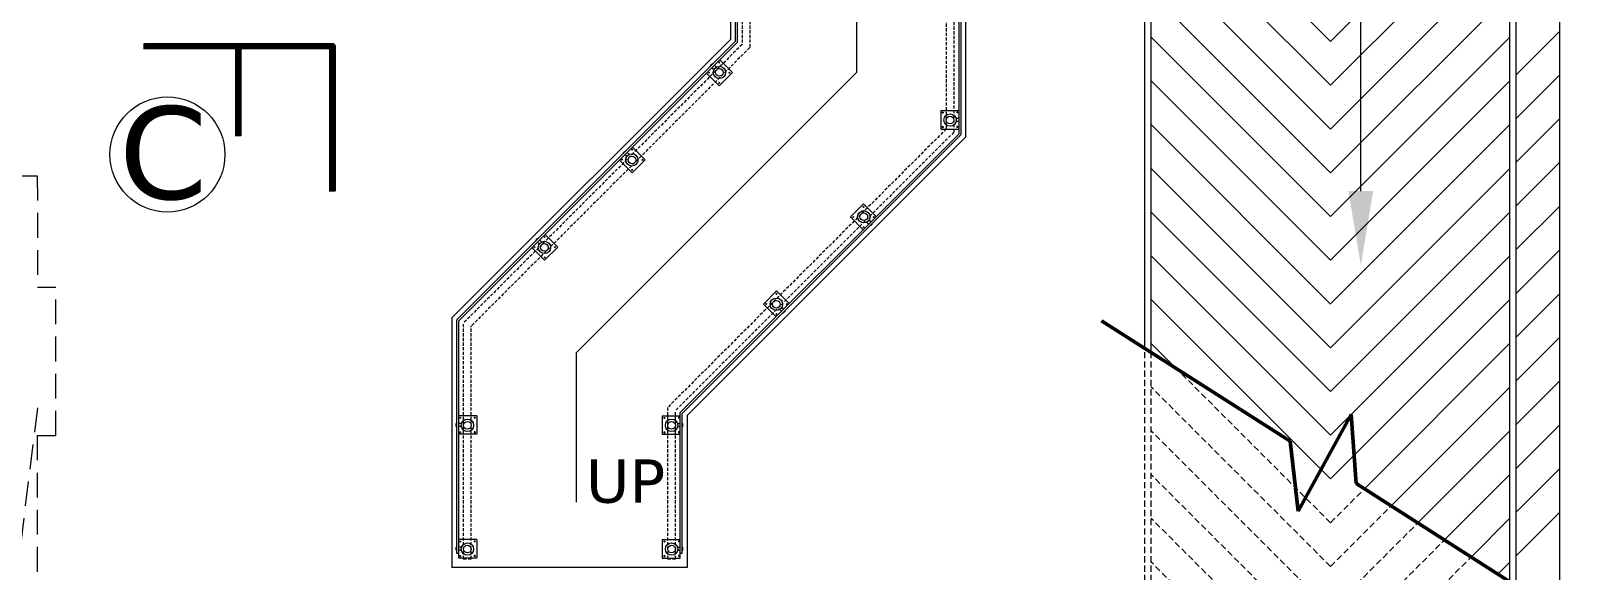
# Model space of a CAD drawing. Header units: millimetres. Extents: x -3092162 to 4513894, y -12317808 to 1849994.
# Drawn here: x -385160 to -372564, y -5846599 to -5842237 of the extents above; entities that cross this region are included whole.
import ezdxf

# ---------------------------------------------------------------- set-up
doc = ezdxf.new("R2010")
doc.units = ezdxf.units.MM
doc.header["$LTSCALE"] = 2
doc.header["$MEASUREMENT"] = 0
doc.linetypes.add('DASHED2', pattern=[0.375, 0.25, -0.125])
doc.layers.add('AEROW', color=7, linetype='Continuous', lineweight=15, true_color=0x0d0d0d)
doc.layers.add('DOT', color=7, linetype='DASHED2', lineweight=0, true_color=0x89067c)
for name, color, linetype, lineweight in [('DETAIL', 240, 'Continuous', 9), ('DIM', 27, 'Continuous', 5), ('RAILING', 47, 'Continuous', 13), ('RAMP', 253, 'Continuous', 9), ('TEXT', 7, 'Continuous', 13)]:
    doc.layers.add(name, color=color, linetype=linetype, lineweight=lineweight)
doc.styles.add('style2', font='')
doc.styles.get('style2').set_extended_font_data('Verdana')

msp = doc.modelspace()

# ---------------------------------------------------------------- linework, layer by layer
at = {"color": 105, "linetype": 'DASHED2', "lineweight": 0, "ltscale": 50}
for p, q in [((-379415.3, -5835854.9), (-379415.3, -5842344.4)), ((-379353.3, -5835854.9), (-379353.3, -5842370.1)), ((-377765.3, -5837638.5), (-377765.3, -5843027.9)), ((-377703.3, -5837700.5), (-377703.3, -5843053.4)), ((-379415.3, -5842344.4), (-381665.3, -5844594.4)), ((-379353.3, -5842370.1), (-381603.3, -5844620.1)), ((-377765.3, -5843027.9), (-380015.3, -5845277.9)), ((-377703.3, -5843053.4), (-379953.3, -5845303.4)), ((-381665.3, -5846504.2), (-381665.3, -5844594.4)), ((-381603.3, -5846504.2), (-381603.3, -5844620.1)), ((-380015.3, -5846504.2), (-380015.3, -5845277.9)), ((-379953.3, -5846504.2), (-379953.3, -5845303.4)), ((-381603.3, -5846504.2), (-381665.3, -5846504.2)), ((-379953.3, -5846504.2), (-380015.3, -5846504.2))]:
    msp.add_line(p, q, dxfattribs=at)
at = {"layer": 'AEROW', "ltscale": 100}
for p, q in [((-374414.7, -5843529.5), (-374414.7, -5834510.7)), ((-378490, -5838720.9), (-378490, -5842570.7)), ((-378490, -5842570.7), (-380756, -5844836.7)), ((-380756, -5844836.7), (-380756, -5846044))]:
    msp.add_line(p, q, dxfattribs=at)
msp.add_solid([(-374314.7, -5843529.5), (-374414.7, -5844129.5), (-374514.7, -5843529.5)], dxfattribs=at)
at = {"layer": 'DETAIL', "color": 253, "lineweight": 5, "ltscale": 0.5}
for p, q in [((-379493.4, -5842572.4), (-379595.9, -5842469.9)), ((-379599.5, -5842678.5), (-379702, -5842575.9)), ((-379687.5, -5842572), (-379682.6, -5842567.1)), ((-379687.5, -5842572), (-379682.6, -5842577)), ((-379682.6, -5842567.1), (-379677.6, -5842572)), ((-379682.6, -5842577), (-379677.6, -5842572)), ((-379604.8, -5842489.3), (-379599.8, -5842484.4)), ((-379604.8, -5842489.3), (-379599.8, -5842494.3)), ((-379599.8, -5842484.4), (-379594.9, -5842489.3)), ((-379599.8, -5842494.3), (-379594.9, -5842489.3)), ((-379599.5, -5842678.5), (-379493.4, -5842572.4)), ((-379521.3, -5842572.8), (-379516.4, -5842567.8)), ((-379516.4, -5842577.7), (-379521.3, -5842572.8)), ((-379511.4, -5842572.8), (-379516.4, -5842567.8)), ((-379516.4, -5842577.7), (-379511.4, -5842572.8)), ((-379604.1, -5842655.5), (-379599.1, -5842650.5)), ((-379599.1, -5842660.4), (-379604.1, -5842655.5)), ((-379594.2, -5842655.5), (-379599.1, -5842650.5)), ((-379599.1, -5842660.4), (-379594.2, -5842655.5)), ((-377809.3, -5842878), (-377809.3, -5843028)), ((-377809.3, -5842878), (-377664.3, -5842878)), ((-377796.8, -5842891), (-377789.8, -5842891)), ((-377796.8, -5842891), (-377796.8, -5842898)), ((-377796.8, -5842898), (-377789.8, -5842898)), ((-377789.8, -5842891), (-377789.8, -5842898)), ((-377671.8, -5842891), (-377678.8, -5842891)), ((-377678.8, -5842891), (-377678.8, -5842898)), ((-377671.8, -5842898), (-377678.8, -5842898)), ((-377671.8, -5842891), (-377671.8, -5842898)), ((-377809.3, -5843028), (-377664.3, -5843028)), ((-377796.8, -5843008), (-377789.8, -5843008)), ((-377796.8, -5843008), (-377796.8, -5843015)), ((-377796.8, -5843015), (-377789.8, -5843015)), ((-377789.8, -5843008), (-377789.8, -5843015)), ((-377671.8, -5843008), (-377678.8, -5843008)), ((-377678.8, -5843008), (-377678.8, -5843015)), ((-377671.8, -5843015), (-377678.8, -5843015)), ((-377671.8, -5843008), (-377671.8, -5843015)), ((-380303.4, -5843187.9), (-380308.4, -5843192.9)), ((-380308.4, -5843192.9), (-380303.4, -5843197.8)), ((-380303.4, -5843187.9), (-380298.5, -5843192.9)), ((-380298.5, -5843192.9), (-380303.4, -5843197.8)), ((-380197, -5843276), (-380299.5, -5843173.4)), ((-380303.1, -5843382), (-380405.6, -5843279.5)), ((-380386.1, -5843270.7), (-380391.1, -5843275.6)), ((-380391.1, -5843275.6), (-380386.1, -5843280.6)), ((-380386.1, -5843270.7), (-380381.2, -5843275.6)), ((-380381.2, -5843275.6), (-380386.1, -5843280.6)), ((-380302.7, -5843354.1), (-380307.6, -5843359.1)), ((-380302.7, -5843364), (-380307.6, -5843359.1)), ((-380197, -5843276), (-380303.1, -5843382)), ((-380297.7, -5843359.1), (-380302.7, -5843354.1)), ((-380297.7, -5843359.1), (-380302.7, -5843364)), ((-380220, -5843271.4), (-380224.9, -5843276.3)), ((-380220, -5843281.3), (-380224.9, -5843276.3)), ((-380215, -5843276.3), (-380220, -5843271.4)), ((-380215, -5843276.3), (-380220, -5843281.3)), ((-378538.8, -5843739.1), (-378432.8, -5843633.1)), ((-378538.8, -5843739.1), (-378436.3, -5843841.7)), ((-378520.8, -5843738.8), (-378515.8, -5843733.8)), ((-378520.8, -5843738.8), (-378515.8, -5843743.7)), ((-378515.8, -5843733.8), (-378510.9, -5843738.8)), ((-378515.8, -5843743.7), (-378510.9, -5843738.8)), ((-378438.1, -5843656), (-378433.1, -5843651.1)), ((-378438.1, -5843656), (-378433.1, -5843661)), ((-378433.1, -5843651.1), (-378428.2, -5843656)), ((-378433.1, -5843661), (-378428.2, -5843656)), ((-378432.8, -5843633.1), (-378330.2, -5843735.6)), ((-378354.6, -5843739.5), (-378349.7, -5843734.5)), ((-378349.7, -5843744.4), (-378354.6, -5843739.5)), ((-378344.7, -5843739.5), (-378349.7, -5843734.5)), ((-378349.7, -5843744.4), (-378344.7, -5843739.5)), ((-378437.3, -5843822.2), (-378432.4, -5843817.3)), ((-378432.4, -5843827.2), (-378437.3, -5843822.2)), ((-378427.4, -5843822.2), (-378432.4, -5843817.3)), ((-378432.4, -5843827.2), (-378427.4, -5843822.2)), ((-381010.2, -5844089.1), (-381112.7, -5843986.6)), ((-381093.2, -5843977.8), (-381098.2, -5843982.7)), ((-381098.2, -5843982.7), (-381093.2, -5843987.7)), ((-381093.2, -5843977.8), (-381088.3, -5843982.7)), ((-381088.3, -5843982.7), (-381093.2, -5843987.7)), ((-381010.5, -5843895), (-381015.5, -5843900)), ((-381015.5, -5843900), (-381010.5, -5843904.9)), ((-381010.5, -5843895), (-381005.6, -5843900)), ((-381005.6, -5843900), (-381010.5, -5843904.9)), ((-380904.1, -5843983.1), (-381010.2, -5844089.1)), ((-380904.1, -5843983.1), (-381006.6, -5843880.5)), ((-380927.1, -5843978.5), (-380932, -5843983.4)), ((-380927.1, -5843988.4), (-380932, -5843983.4)), ((-380922.1, -5843983.4), (-380927.1, -5843978.5)), ((-380922.1, -5843983.4), (-380927.1, -5843988.4)), ((-381009.8, -5844061.2), (-381014.8, -5844066.2)), ((-381009.8, -5844071.1), (-381014.8, -5844066.2)), ((-381004.9, -5844066.2), (-381009.8, -5844061.2)), ((-381004.9, -5844066.2), (-381009.8, -5844071.1)), ((-379136.3, -5844336.6), (-379242.4, -5844442.7)), ((-379136.7, -5844354.7), (-379141.6, -5844359.6)), ((-379141.6, -5844359.6), (-379136.7, -5844364.6)), ((-379136.7, -5844354.7), (-379131.7, -5844359.6)), ((-379131.7, -5844359.6), (-379136.7, -5844364.6)), ((-379136.3, -5844336.6), (-379033.8, -5844439.2)), ((-379242.4, -5844442.7), (-379139.9, -5844545.2)), ((-379219.4, -5844437.4), (-379224.4, -5844442.3)), ((-379224.4, -5844442.3), (-379219.4, -5844447.3)), ((-379219.4, -5844437.4), (-379214.5, -5844442.3)), ((-379214.5, -5844442.3), (-379219.4, -5844447.3)), ((-379053.2, -5844438.1), (-379058.2, -5844443)), ((-379053.2, -5844448), (-379058.2, -5844443)), ((-379048.3, -5844443), (-379053.2, -5844438.1)), ((-379048.3, -5844443), (-379053.2, -5844448)), ((-379136, -5844520.8), (-379140.9, -5844525.8)), ((-379136, -5844530.7), (-379140.9, -5844525.8)), ((-379131, -5844525.8), (-379136, -5844520.8)), ((-379131, -5844525.8), (-379136, -5844530.7)), ((-381559.3, -5845345.7), (-381704.3, -5845345.7)), ((-381696.8, -5845358.7), (-381689.8, -5845358.7)), ((-381696.8, -5845358.7), (-381696.8, -5845365.7)), ((-381696.8, -5845365.7), (-381689.8, -5845365.7)), ((-381689.8, -5845358.7), (-381689.8, -5845365.7)), ((-381571.8, -5845358.7), (-381578.8, -5845358.7)), ((-381578.8, -5845358.7), (-381578.8, -5845365.7)), ((-381571.8, -5845365.7), (-381578.8, -5845365.7)), ((-381571.8, -5845358.7), (-381571.8, -5845365.7)), ((-381559.3, -5845345.7), (-381559.3, -5845495.7)), ((-380059.3, -5845345.7), (-380059.3, -5845495.7)), ((-380059.3, -5845345.7), (-379914.3, -5845345.7)), ((-380046.8, -5845358.7), (-380039.8, -5845358.7)), ((-380046.8, -5845358.7), (-380046.8, -5845365.7)), ((-380046.8, -5845365.7), (-380039.8, -5845365.7)), ((-380039.8, -5845358.7), (-380039.8, -5845365.7)), ((-379921.8, -5845358.7), (-379928.8, -5845358.7)), ((-379928.8, -5845358.7), (-379928.8, -5845365.7)), ((-379921.8, -5845365.7), (-379928.8, -5845365.7)), ((-379921.8, -5845358.7), (-379921.8, -5845365.7)), ((-381559.3, -5845495.7), (-381704.3, -5845495.7)), ((-381696.8, -5845475.7), (-381689.8, -5845475.7)), ((-381696.8, -5845475.7), (-381696.8, -5845482.7)), ((-381696.8, -5845482.7), (-381689.8, -5845482.7)), ((-381689.8, -5845475.7), (-381689.8, -5845482.7)), ((-381571.8, -5845475.7), (-381578.8, -5845475.7)), ((-381578.8, -5845475.7), (-381578.8, -5845482.7)), ((-381571.8, -5845482.7), (-381578.8, -5845482.7)), ((-381571.8, -5845475.7), (-381571.8, -5845482.7)), ((-380059.3, -5845495.7), (-379914.3, -5845495.7)), ((-380046.8, -5845475.7), (-380039.8, -5845475.7)), ((-380046.8, -5845475.7), (-380046.8, -5845482.7)), ((-380046.8, -5845482.7), (-380039.8, -5845482.7)), ((-380039.8, -5845475.7), (-380039.8, -5845482.7)), ((-379921.8, -5845475.7), (-379928.8, -5845475.7)), ((-379928.8, -5845475.7), (-379928.8, -5845482.7)), ((-379921.8, -5845482.7), (-379928.8, -5845482.7)), ((-379921.8, -5845475.7), (-379921.8, -5845482.7)), ((-381559.3, -5846345.7), (-381704.3, -5846345.7)), ((-381696.8, -5846358.7), (-381689.8, -5846358.7)), ((-381696.8, -5846358.7), (-381696.8, -5846365.7)), ((-381696.8, -5846365.7), (-381689.8, -5846365.7)), ((-381689.8, -5846358.7), (-381689.8, -5846365.7)), ((-381571.8, -5846358.7), (-381578.8, -5846358.7)), ((-381578.8, -5846358.7), (-381578.8, -5846365.7)), ((-381571.8, -5846365.7), (-381578.8, -5846365.7)), ((-381571.8, -5846358.7), (-381571.8, -5846365.7)), ((-381559.3, -5846345.7), (-381559.3, -5846495.7)), ((-380059.3, -5846345.7), (-380059.3, -5846495.7)), ((-380059.3, -5846345.7), (-379914.3, -5846345.7)), ((-380046.8, -5846358.7), (-380039.8, -5846358.7)), ((-380046.8, -5846358.7), (-380046.8, -5846365.7)), ((-380046.8, -5846365.7), (-380039.8, -5846365.7)), ((-380039.8, -5846358.7), (-380039.8, -5846365.7)), ((-379921.8, -5846358.7), (-379928.8, -5846358.7)), ((-379928.8, -5846358.7), (-379928.8, -5846365.7)), ((-379921.8, -5846365.7), (-379928.8, -5846365.7)), ((-379921.8, -5846358.7), (-379921.8, -5846365.7)), ((-381559.3, -5846495.7), (-381704.3, -5846495.7)), ((-381696.8, -5846475.7), (-381689.8, -5846475.7)), ((-381696.8, -5846475.7), (-381696.8, -5846482.7)), ((-381696.8, -5846482.7), (-381689.8, -5846482.7)), ((-381689.8, -5846475.7), (-381689.8, -5846482.7)), ((-381571.8, -5846475.7), (-381578.8, -5846475.7)), ((-381578.8, -5846475.7), (-381578.8, -5846482.7)), ((-381571.8, -5846482.7), (-381578.8, -5846482.7)), ((-381571.8, -5846475.7), (-381571.8, -5846482.7)), ((-380059.3, -5846495.7), (-379914.3, -5846495.7)), ((-380046.8, -5846475.7), (-380039.8, -5846475.7)), ((-380046.8, -5846475.7), (-380046.8, -5846482.7)), ((-380046.8, -5846482.7), (-380039.8, -5846482.7)), ((-380039.8, -5846475.7), (-380039.8, -5846482.7)), ((-379921.8, -5846475.7), (-379928.8, -5846475.7)), ((-379928.8, -5846475.7), (-379928.8, -5846482.7)), ((-379921.8, -5846482.7), (-379928.8, -5846482.7)), ((-379921.8, -5846475.7), (-379921.8, -5846482.7)), ((-379914.3, -5846495.7), (-379914.3, -5846458.2))]:
    msp.add_line(p, q, dxfattribs=at)
at = {"layer": 'DIM', "lineweight": 80, "ltscale": 100}
for points in [[(-384245.2, -5842356.4), (-382723.2, -5842356.4), (-382723.2, -5843529.4)], [(-383484.2, -5842356.4), (-383484.2, -5843083.9)], [(-384251.1, -5842359.1), (-382729.1, -5842359.1), (-382729.1, -5843532.1)], [(-383490.1, -5842359.1), (-383490.1, -5843086.6)]]:
    msp.add_lwpolyline(points, dxfattribs=at)
at = {"layer": 'DIM', "ltscale": 100}
msp.add_circle((-384058.8, -5843233.9), 464.9, dxfattribs=at)
at = {"layer": 'DOT', "ltscale": 400}
for p, q in [((-386459.3, -5843406.2), (-385110.1, -5843406.2)), ((-385110.1, -5843406.2), (-385109.3, -5844306.2)), ((-385109.3, -5844306.2), (-384960.1, -5844306.2)), ((-384960.1, -5845506), (-384960.1, -5844306.2)), ((-385109.3, -5845281.2), (-386409.3, -5855781.2)), ((-385110.1, -5845506), (-385110.1, -5855556.4)), ((-385110.1, -5845506), (-384960.1, -5845506))]:
    msp.add_line(p, q, dxfattribs=at)
at = {"layer": 'DOT', "ltscale": 100}
for p, q in [((-376159.3, -5856881.2), (-376159.3, -5844802.8)), ((-376109.3, -5856881.2), (-376109.3, -5844834.7)), ((-374659.3, -5846210.4), (-375903.5, -5844966.2)), ((-374659.3, -5846563.9), (-376109.3, -5845113.9)), ((-374659.3, -5846917.5), (-376109.3, -5845467.5)), ((-374659.3, -5847271), (-376109.3, -5845821)), ((-374659.3, -5846210.1), (-374385.3, -5845936.1)), ((-374659.3, -5846563.7), (-374169.6, -5846073.9)), ((-374659.3, -5847624.6), (-376109.3, -5846174.6)), ((-374659.3, -5846917.2), (-373954, -5846211.9)), ((-374659.3, -5847270.8), (-373738.1, -5846349.6)), ((-374659.3, -5847624.3), (-373522.4, -5846487.4)), ((-374659.3, -5847978.2), (-376109.3, -5846528.2))]:
    msp.add_line(p, q, dxfattribs=at)
at = {"layer": 'RAILING', "ltscale": 100}
for p, q in [((-379470.3, -5835915.5), (-379470.3, -5842321.6)), ((-379454.3, -5835915.5), (-379454.3, -5842328.2)), ((-377664.3, -5837739.5), (-377664.3, -5843069.7)), ((-377648.3, -5837755.5), (-377648.3, -5843076.3)), ((-379470.3, -5842321.6), (-381720.1, -5844571.4)), ((-379454.3, -5842328.2), (-381703.7, -5844577.7)), ((-377664.3, -5843069.7), (-379914.9, -5845320.3)), ((-377648.3, -5843076.3), (-379898.5, -5845326.5)), ((-381720.1, -5846458.2), (-381720.1, -5844571.4)), ((-381703.7, -5846458.2), (-381703.7, -5844577.7)), ((-379914.9, -5846458.2), (-379914.9, -5845320.3)), ((-379898.5, -5846458.2), (-379898.5, -5845326.5)), ((-381703.7, -5846458.2), (-381720.1, -5846458.2)), ((-379898.5, -5846458.2), (-379914.9, -5846458.2))]:
    msp.add_line(p, q, dxfattribs=at)
at = {"layer": 'RAILING', "ltscale": 0.5}
for p, q in [((-379654.3, -5842499.9), (-379672, -5842517.6)), ((-379669.1, -5842520.4), (-379672, -5842517.6)), ((-379645.8, -5842543.8), (-379657.8, -5842531.7)), ((-379651.5, -5842502.7), (-379654.3, -5842499.9)), ((-379628.1, -5842526.1), (-379640.1, -5842514.1)), ((-377681.3, -5842940.5), (-377664.3, -5842940.5)), ((-377681.3, -5842965.5), (-377664.3, -5842965.5)), ((-377648.3, -5842940.5), (-377644.3, -5842940.5)), ((-377648.3, -5842965.5), (-377644.3, -5842965.5)), ((-377644.3, -5842965.5), (-377644.3, -5842940.5)), ((-380375.5, -5843221.2), (-380357.9, -5843203.5)), ((-380372.7, -5843224), (-380375.5, -5843221.2)), ((-380349.4, -5843247.3), (-380361.4, -5843235.3)), ((-380355, -5843206.3), (-380357.9, -5843203.5)), ((-380331.7, -5843229.7), (-380343.7, -5843217.6)), ((-378404.1, -5843785.4), (-378392.1, -5843797.5)), ((-378386.4, -5843767.8), (-378374.4, -5843779.8)), ((-378380.8, -5843808.8), (-378378, -5843811.6)), ((-378360.3, -5843793.9), (-378378, -5843811.6)), ((-378363.1, -5843791.1), (-378360.3, -5843793.9)), ((-381082.6, -5843928.3), (-381065, -5843910.6)), ((-381079.8, -5843931.1), (-381082.6, -5843928.3)), ((-381056.5, -5843954.4), (-381068.5, -5843942.4)), ((-381062.1, -5843913.4), (-381065, -5843910.6)), ((-381038.8, -5843936.8), (-381050.8, -5843924.7)), ((-379107.7, -5844489), (-379095.7, -5844501)), ((-379090, -5844471.3), (-379078, -5844483.4)), ((-379081.5, -5844515.2), (-379063.8, -5844497.5)), ((-379066.7, -5844494.7), (-379063.8, -5844497.5)), ((-379084.4, -5844512.3), (-379081.5, -5844515.2)), ((-381720.3, -5845408.2), (-381724.3, -5845408.2)), ((-381724.3, -5845433.2), (-381724.3, -5845408.2)), ((-381720.3, -5845433.2), (-381724.3, -5845433.2)), ((-381687.3, -5845408.2), (-381704.3, -5845408.2)), ((-381687.3, -5845433.2), (-381704.3, -5845433.2)), ((-379931.3, -5845408.2), (-379914.3, -5845408.2)), ((-379931.3, -5845433.2), (-379914.3, -5845433.2)), ((-379898.3, -5845408.2), (-379894.3, -5845408.2)), ((-379898.3, -5845433.2), (-379894.3, -5845433.2)), ((-379894.3, -5845433.2), (-379894.3, -5845408.2)), ((-381720.3, -5846408.2), (-381724.3, -5846408.2)), ((-381724.3, -5846433.2), (-381724.3, -5846408.2)), ((-381720.3, -5846433.2), (-381724.3, -5846433.2)), ((-381687.3, -5846408.2), (-381704.3, -5846408.2)), ((-381687.3, -5846433.2), (-381704.3, -5846433.2)), ((-379931.3, -5846408.2), (-379914.3, -5846408.2)), ((-379931.3, -5846433.2), (-379914.3, -5846433.2)), ((-379898.3, -5846408.2), (-379894.3, -5846408.2)), ((-379898.3, -5846433.2), (-379894.3, -5846433.2)), ((-379894.3, -5846433.2), (-379894.3, -5846408.2))]:
    msp.add_line(p, q, dxfattribs=at)
for centre, radius in [((-379597.7, -5842570.6), 50), ((-379597.7, -5842570.6), 31), ((-377734.3, -5842955.5), 50), ((-377734.3, -5842955.5), 31), ((-380304.8, -5843277.7), 50), ((-380304.8, -5843277.7), 31), ((-378431, -5843737.4), 50), ((-378431, -5843737.4), 31), ((-381011.9, -5843984.8), 50), ((-381011.9, -5843984.8), 31), ((-379138.1, -5844444.5), 50), ((-379138.1, -5844444.5), 31), ((-381634.3, -5845423.2), 50), ((-379984.3, -5845423.2), 50), ((-381634.3, -5845423.2), 31), ((-379984.3, -5845423.2), 31), ((-381634.3, -5846423.2), 50), ((-379984.3, -5846423.2), 50), ((-381634.3, -5846423.2), 31), ((-379984.3, -5846423.2), 31)]:
    msp.add_circle(centre, radius, dxfattribs=at)
for centre, start, end in [((-379637, -5842534.9), 225, 248.52189), ((-379637, -5842534.9), 26.87937, 45), ((-377681.3, -5842953), 90, 113.52189), ((-377681.3, -5842953), 251.87937, 270), ((-380340.5, -5843238.5), 21.47811, 45), ((-380340.5, -5843238.5), 225, 243.12063), ((-378395.3, -5843776.6), 201.47811, 225), ((-378395.3, -5843776.6), 45, 63.12063), ((-381047.6, -5843945.6), 225, 243.12063), ((-381047.6, -5843945.6), 21.47811, 45), ((-379098.8, -5844480.2), 206.87937, 225), ((-379098.8, -5844480.2), 45, 68.52189), ((-381687.3, -5845420.7), 66.47811, 90), ((-381687.3, -5845420.7), 270, 288.12063), ((-379931.3, -5845420.7), 90, 113.52189), ((-379931.3, -5845420.7), 251.87937, 270), ((-381687.3, -5846420.7), 66.47811, 90), ((-381687.3, -5846420.7), 270, 288.12063), ((-379931.3, -5846420.7), 90, 113.52189), ((-379931.3, -5846420.7), 251.87937, 270)]:
    msp.add_arc(centre, 12.5, start, end, dxfattribs=at)
at = {"layer": 'RAMP', "ltscale": 100}
for p, q in [((-379509.3, -5835206.2), (-379509.3, -5842305.5)), ((-376159.3, -5844802.8), (-376159.3, -5835206.2)), ((-376109.3, -5844834.7), (-376109.3, -5835206.2)), ((-373209.3, -5846687.4), (-373209.3, -5835206.2)), ((-373159.3, -5846719.3), (-373159.3, -5835206.2)), ((-372809.3, -5835856.2), (-372809.3, -5846942.9)), ((-377609.3, -5837805.5), (-377609.3, -5843092.5)), ((-374659.3, -5842321.3), (-376109.3, -5840871.3)), ((-374659.3, -5842321), (-373209.3, -5840871)), ((-374659.3, -5842674.8), (-376109.3, -5841224.8)), ((-374659.3, -5842674.6), (-373209.3, -5841224.6)), ((-374659.3, -5843028.4), (-376109.3, -5841578.4)), ((-374659.3, -5843028.1), (-373209.3, -5841578.1)), ((-374659.3, -5843382), (-376109.3, -5841932)), ((-374659.3, -5843381.7), (-373209.3, -5841931.7)), ((-379509.3, -5842305.5), (-381759.3, -5844555.5)), ((-374659.3, -5843735.5), (-376109.3, -5842285.5)), ((-374659.3, -5843735.2), (-373209.3, -5842285.2)), ((-373159.3, -5842588.8), (-372809.3, -5842238.8)), ((-373159.3, -5842942.3), (-372809.3, -5842592.3)), ((-374659.3, -5844089.1), (-376109.3, -5842639.1)), ((-374659.3, -5844088.8), (-373209.3, -5842638.8)), ((-373159.3, -5843295.9), (-372809.3, -5842945.9)), ((-377609.3, -5843092.5), (-379859.3, -5845342.5)), ((-374659.3, -5844442.6), (-376109.3, -5842992.6)), ((-374659.3, -5844442.3), (-373209.3, -5842992.3)), ((-374659.3, -5844796.2), (-376109.3, -5843346.2)), ((-374659.3, -5844795.9), (-373209.3, -5843345.9)), ((-373159.3, -5843649.5), (-372809.3, -5843299.5)), ((-374659.3, -5845149.7), (-376109.3, -5843699.7)), ((-374659.3, -5845149.5), (-373209.3, -5843699.5)), ((-373159.3, -5844003), (-372809.3, -5843653)), ((-374659.3, -5845503.3), (-376109.3, -5844053.3)), ((-374659.3, -5845503), (-373209.3, -5844053)), ((-373159.3, -5844356.6), (-372809.3, -5844006.6)), ((-373159.3, -5844710.1), (-372809.3, -5844360.1)), ((-374659.3, -5845856.8), (-376109.3, -5844406.8)), ((-374659.3, -5845856.6), (-373209.3, -5844406.6)), ((-381759.3, -5844555.5), (-381759.3, -5846573.2)), ((-373159.3, -5845063.7), (-372809.3, -5844713.7)), ((-375903.5, -5844966.2), (-376109.3, -5844760.4)), ((-374385.3, -5845936.1), (-373209.3, -5844760.1)), ((-374169.6, -5846073.9), (-373209.3, -5845113.7)), ((-373159.3, -5845417.2), (-372809.3, -5845067.2)), ((-379859.3, -5845342.5), (-379859.3, -5846573.2)), ((-373954, -5846211.9), (-373209.3, -5845467.2)), ((-373159.3, -5845770.8), (-372809.3, -5845420.8)), ((-373738.1, -5846349.6), (-373209.3, -5845820.8)), ((-373159.3, -5846124.3), (-372809.3, -5845774.3)), ((-373159.3, -5846477.9), (-372809.3, -5846127.9)), ((-373522.4, -5846487.4), (-373209.3, -5846174.3)), ((-379859.3, -5846573.2), (-381759.3, -5846573.2)), ((-373306.6, -5846625.2), (-373209.3, -5846527.9))]:
    msp.add_line(p, q, dxfattribs=at)
at = {"layer": 'RAMP', "lineweight": 50, "ltscale": 100}
for p, q in [((-376509.4, -5844579.2), (-374986.8, -5845551.9)), ((-374921.4, -5846117.8), (-374491.7, -5845335.4)), ((-374491.7, -5845335.4), (-374451.2, -5845894)), ((-374921.4, -5846117.8), (-374986.8, -5845551.9)), ((-374451.2, -5845894), (-372564.1, -5847099.6))]:
    msp.add_line(p, q, dxfattribs=at)
at = {"layer": 'RAMP'}
msp.add_line((-381704.3, -5846495.7), (-381704.3, -5846458.2), dxfattribs=at)

# ---------------------------------------------------------------- texts
at = {"layer": 'TEXT', "style": 'style2'}
for s, height, p in [('C', 750, (-384451.8, -5843593.5)), ('UP', 350, (-380676.6, -5846048.5))]:
    msp.add_text(s, height=height, dxfattribs=at).set_placement(p)

doc.saveas('drawing.dxf')
